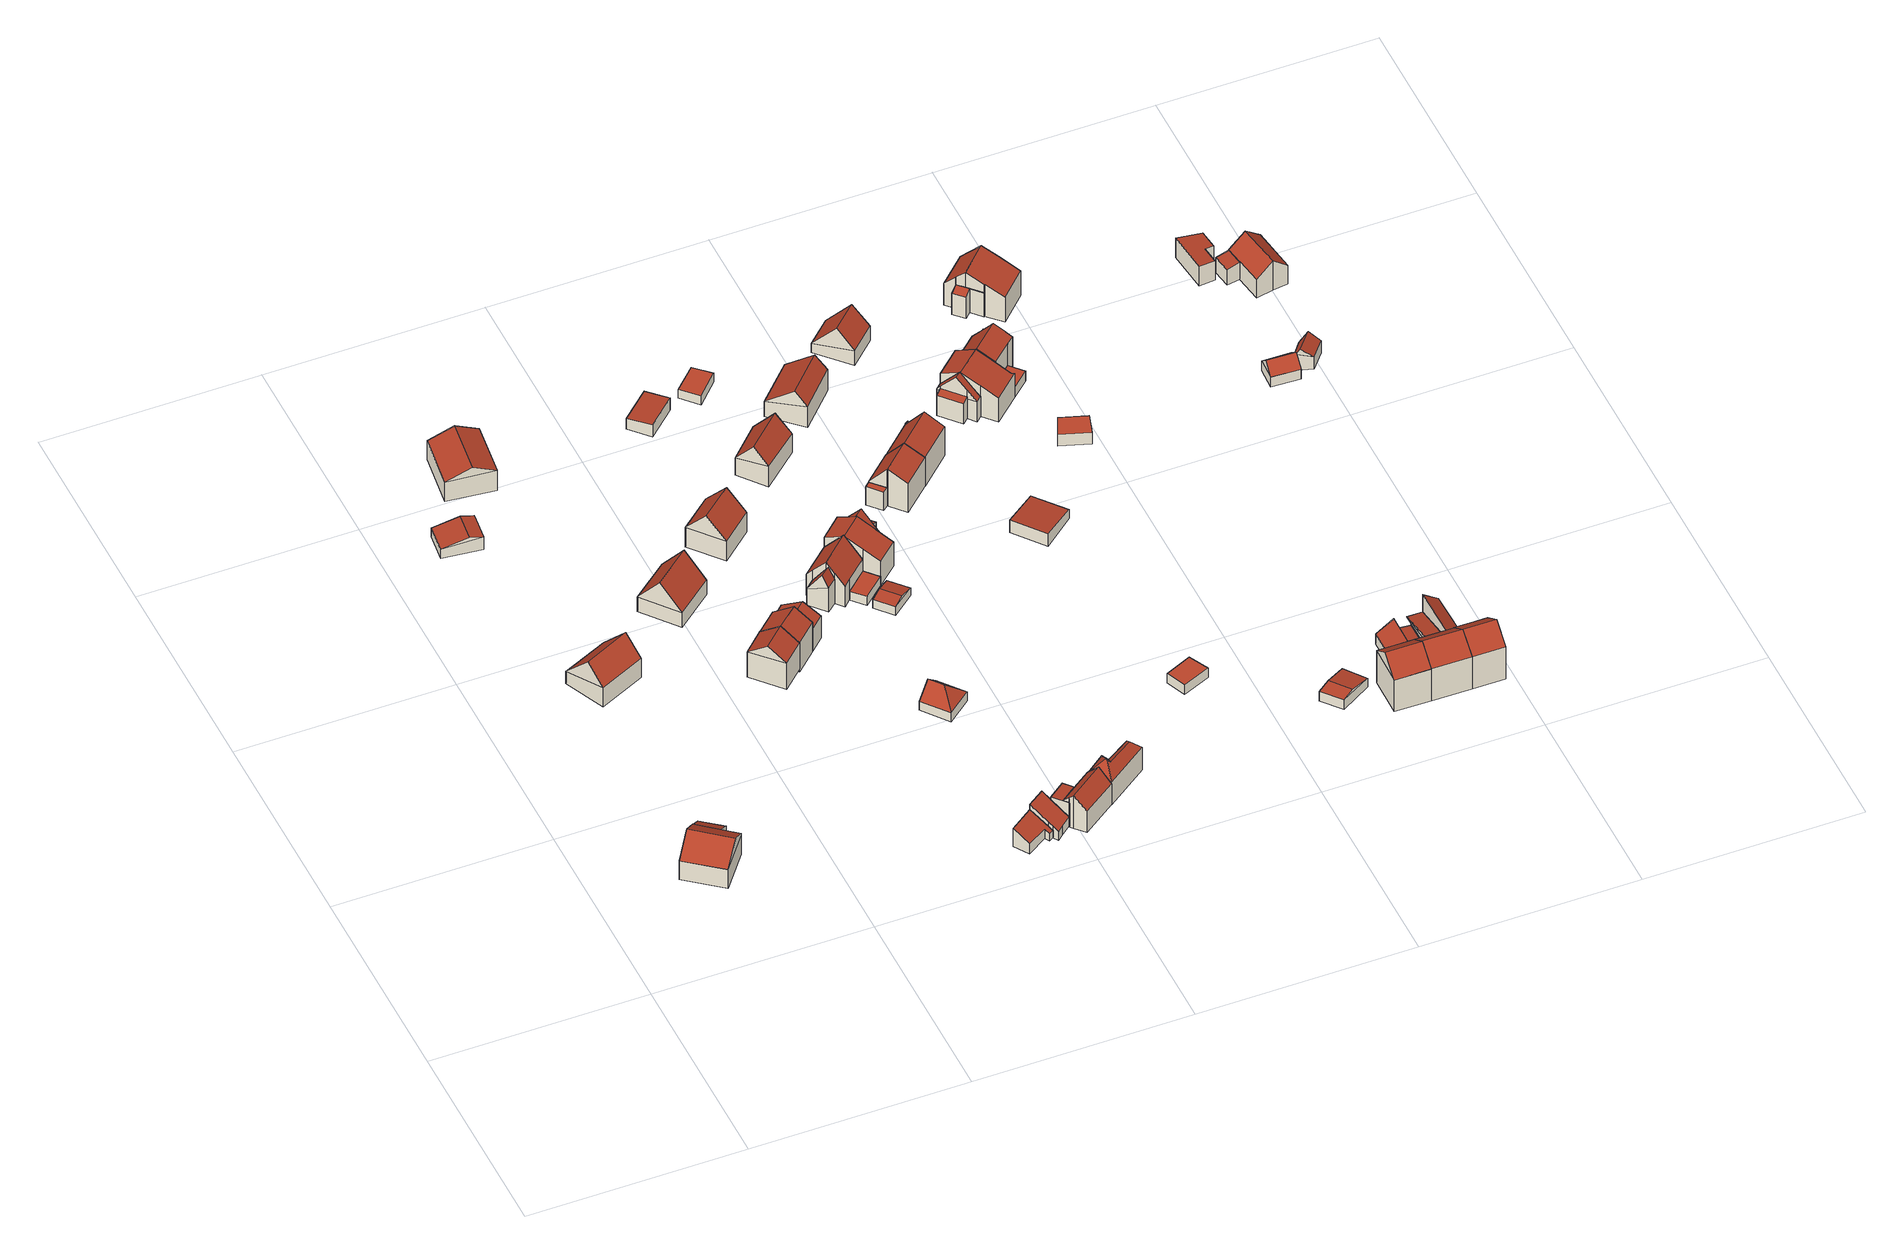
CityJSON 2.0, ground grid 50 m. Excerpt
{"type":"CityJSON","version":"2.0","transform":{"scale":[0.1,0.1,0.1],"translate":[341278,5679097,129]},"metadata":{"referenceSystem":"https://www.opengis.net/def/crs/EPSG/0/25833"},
"CityObjects":{
"building1":{"type":"Building","attributes":{"Gemeindeschluessel":14729160,"Geometrietyp2DReferenz":"3000","function":"31001_9998","roofType":"9999"},"children":["building1-1","building1-2"]},
"building1-1":{"type":"BuildingPart","attributes":{"Dachtyp_tdc":"tdcPolyFlatRoof","Dachneigung":32.39,"QualitaetDacherkennung":78,"Geometrietyp2DReferenz":"3000","roofType":"2100","measuredHeight":5.85},"parents":["building1"],"geometry":[{"type":"MultiSurface","lod":"2","boundaries":[[[0,1,2,3,4]],[[5,6,7,8,9]],[[6,0,4,7]],[[6,5,1,0]],[[4,3,8,7]],[[9,8,3,2]],[[5,9,2,1]]],"semantics":{"surfaces":[{"type":"WallSurface"},{"type":"RoofSurface"},{"type":"GroundSurface"},{"type":"ClosureSurface"}],"values":[0,0,0,1,2,3,3]}}]},
"building1-2":{"type":"BuildingPart","attributes":{"Dachtyp_tdc":"tdcGableRoof","Dachneigung":32.83,"QualitaetDacherkennung":79,"Geometrietyp2DReferenz":"3000","roofType":"3100","measuredHeight":9.04},"parents":["building1"],"geometry":[{"type":"MultiSurface","lod":"2","boundaries":[[[10,9,8,11]],[[2,12,13,3]],[[12,14,15,13]],[[14,10,11,15]],[[16,17,18,10]],[[19,20,18,17,21]],[[12,21,17,16,14]],[[2,1,19,21,12]],[[10,18,20,5,9]],[[14,16,10]],[[11,8,3,13,15]],[[3,8,9,2]],[[1,5,20,19]],[[9,5,1,2]]],"semantics":{"surfaces":[{"type":"WallSurface"},{"type":"RoofSurface"},{"type":"GroundSurface"},{"type":"ClosureSurface"}],"values":[0,0,0,0,1,1,0,0,0,0,2,3,0,3]}}]},
"building2":{"type":"Building","attributes":{"Dachtyp_tdc":"tdcGableRoof","Gemeindeschluessel":14729160,"Dachneigung":47.77,"QualitaetDacherkennung":64,"Geometrietyp2DReferenz":"3000","function":"31001_9998","roofType":"3100","measuredHeight":10.13},"geometry":[{"type":"MultiSurface","lod":"2","boundaries":[[[22,23,24,25]],[[23,26,27,24]],[[26,28,29,27]],[[28,22,25,29]],[[26,23,30]],[[22,28,31]],[[23,22,31,30]],[[28,26,30,31]],[[25,24,27,29]]],"semantics":{"surfaces":[{"type":"WallSurface"},{"type":"RoofSurface"},{"type":"GroundSurface"}],"values":[0,0,0,0,0,0,1,1,2]}}]},
"building3":{"type":"Building","attributes":{"Dachtyp_tdc":"tdcGableRoof","Gemeindeschluessel":14729160,"Dachneigung":15.08,"QualitaetDacherkennung":86,"Geometrietyp2DReferenz":"3000","function":"31001_9998","roofType":"3100","measuredHeight":4.26},"geometry":[{"type":"MultiSurface","lod":"2","boundaries":[[[32,33,34,35]],[[33,36,37,34]],[[36,38,39,37]],[[38,32,35,39]],[[36,33,40]],[[32,38,41]],[[33,32,41,40]],[[38,36,40,41]],[[35,34,37,39]]],"semantics":{"surfaces":[{"type":"WallSurface"},{"type":"RoofSurface"},{"type":"GroundSurface"}],"values":[0,0,0,0,0,0,1,1,2]}}]},
"building4":{"type":"Building","attributes":{"Dachtyp_tdc":"tdcGableRoof","Gemeindeschluessel":14729160,"Dachneigung":23.49,"QualitaetDacherkennung":93,"Geometrietyp2DReferenz":"3000","function":"31001_9998","roofType":"3100","measuredHeight":8.06},"geometry":[{"type":"MultiSurface","lod":"2","boundaries":[[[42,43,44,45]],[[43,46,47,44]],[[46,48,49,47]],[[48,42,45,49]],[[46,43,50]],[[42,48,51]],[[43,42,51,50]],[[48,46,50,51]],[[45,44,47,49]]],"semantics":{"surfaces":[{"type":"WallSurface"},{"type":"RoofSurface"},{"type":"GroundSurface"}],"values":[0,0,0,0,0,0,1,1,2]}}]},
"building5":{"type":"Building","attributes":{"Dachtyp_tdc":"tdcGableRoof","Gemeindeschluessel":14729160,"Dachneigung":50.51,"QualitaetDacherkennung":67,"Geometrietyp2DReferenz":"3000","function":"31001_9998","roofType":"3100","measuredHeight":10.36},"geometry":[{"type":"MultiSurface","lod":"2","boundaries":[[[52,53,54,55]],[[53,56,57,54]],[[56,58,59,57]],[[58,52,55,59]],[[56,53,60]],[[52,58,61]],[[53,52,61,60]],[[58,56,60,61]],[[55,54,57,59]]],"semantics":{"surfaces":[{"type":"WallSurface"},{"type":"RoofSurface"},{"type":"GroundSurface"}],"values":[0,0,0,0,0,0,1,1,2]}}]},
"building6":{"type":"Building","attributes":{"Dachtyp_tdc":"tdcGableRoof","Gemeindeschluessel":14729160,"Dachneigung":36.11,"QualitaetDacherkennung":83,"Geometrietyp2DReferenz":"3000","function":"31001_9998","roofType":"3100","measuredHeight":10.45},"geometry":[{"type":"MultiSurface","lod":"2","boundaries":[[[62,63,64,65]],[[63,66,67,64]],[[66,68,69,67]],[[68,62,65,69]],[[66,63,70]],[[62,68,71]],[[63,62,71,70]],[[68,66,70,71]],[[65,64,67,69]]],"semantics":{"surfaces":[{"type":"WallSurface"},{"type":"RoofSurface"},{"type":"GroundSurface"}],"values":[0,0,0,0,0,0,1,1,2]}}]},
"building7":{"type":"Building","attributes":{"Dachtyp_tdc":"tdcGableRoof","Gemeindeschluessel":14729160,"Dachneigung":35.63,"QualitaetDacherkennung":82,"Geometrietyp2DReferenz":"3000","function":"31001_9998","roofType":"3100","measuredHeight":11.34},"geometry":[{"type":"MultiSurface","lod":"2","boundaries":[[[72,73,74,75]],[[73,76,77,74]],[[76,78,79,77]],[[78,72,75,79]],[[76,73,80]],[[72,78,81]],[[73,72,81,80]],[[78,76,80,81]],[[75,74,77,79]]],"semantics":{"surfaces":[{"type":"WallSurface"},{"type":"RoofSurface"},{"type":"GroundSurface"}],"values":[0,0,0,0,0,0,1,1,2]}}]},
"building8":{"type":"Building","attributes":{"Dachtyp_tdc":"tdcGableRoof","Gemeindeschluessel":14729160,"Dachneigung":31.4,"QualitaetDacherkennung":71,"Geometrietyp2DReferenz":"3000","function":"31001_9998","roofType":"3100","measuredHeight":8.86},"geometry":[{"type":"MultiSurface","lod":"2","boundaries":[[[82,83,77,84]],[[83,85,74,77]],[[85,86,87,74]],[[86,82,84,87]],[[85,83,88]],[[82,86,89]],[[83,82,89,88]],[[86,85,88,89]],[[84,77,74,87]]],"semantics":{"surfaces":[{"type":"WallSurface"},{"type":"RoofSurface"},{"type":"GroundSurface"}],"values":[0,0,0,0,0,0,1,1,2]}}]},
"building9":{"type":"Building","attributes":{"Dachtyp_tdc":"tdcGableRoof","Gemeindeschluessel":14729160,"Dachneigung":48.5,"QualitaetDacherkennung":81,"Geometrietyp2DReferenz":"3000","function":"31001_9998","roofType":"3100","measuredHeight":10.83},"geometry":[{"type":"MultiSurface","lod":"2","boundaries":[[[90,91,92,93]],[[91,94,95,92]],[[94,96,97,95]],[[96,90,93,97]],[[94,91,98]],[[90,96,99]],[[91,90,99,98]],[[96,94,98,99]],[[93,92,95,97]]],"semantics":{"surfaces":[{"type":"WallSurface"},{"type":"RoofSurface"},{"type":"GroundSurface"}],"values":[0,0,0,0,0,0,1,1,2]}}]},
"building10":{"type":"Building","attributes":{"Dachtyp_tdc":"tdcFreeFormRoof","Gemeindeschluessel":14729160,"Dachneigung":44.16,"QualitaetDacherkennung":16,"Geometrietyp2DReferenz":"3000","function":"31001_9998","roofType":"5000","measuredHeight":5.91},"geometry":[{"type":"MultiSurface","lod":"2","boundaries":[[[100,101,102,103]],[[101,104,105,102]],[[104,106,107,105]],[[106,100,103,107]],[[108,106,104]],[[109,108,104,101]],[[109,101,100]],[[108,109,100,106]],[[103,102,105,107]]],"semantics":{"surfaces":[{"type":"WallSurface"},{"type":"RoofSurface"},{"type":"GroundSurface"}],"values":[0,0,0,0,0,1,1,1,2]}}]},
"building11":{"type":"Building","attributes":{"Dachtyp_tdc":"tdcPolyFlatRoof","Gemeindeschluessel":14729160,"Dachneigung":30.05,"QualitaetDacherkennung":70,"Geometrietyp2DReferenz":"3000","function":"31001_9998","roofType":"2100","measuredHeight":5.17},"geometry":[{"type":"MultiSurface","lod":"2","boundaries":[[[110,111,112,113]],[[111,114,115,112]],[[114,116,117,115]],[[116,118,119,117]],[[118,120,121,119]],[[120,122,123,121]],[[122,110,113,123]],[[122,120,118,116,114,111,110]],[[113,112,115,117,119,121,123]]],"semantics":{"surfaces":[{"type":"WallSurface"},{"type":"RoofSurface"},{"type":"GroundSurface"}],"values":[0,0,0,0,0,0,0,1,2]}}]},
"building12":{"type":"Building","attributes":{"Dachtyp_tdc":"tdcPolyFlatRoof","Gemeindeschluessel":14729160,"Dachneigung":4.57,"QualitaetDacherkennung":82,"Geometrietyp2DReferenz":"3000","function":"31001_9998","roofType":"2100","measuredHeight":3.4},"geometry":[{"type":"MultiSurface","lod":"2","boundaries":[[[124,125,126,127]],[[125,128,129,126]],[[128,130,131,129]],[[130,124,127,131]],[[130,128,125,124]],[[127,126,129,131]]],"semantics":{"surfaces":[{"type":"WallSurface"},{"type":"RoofSurface"},{"type":"GroundSurface"}],"values":[0,0,0,0,1,2]}}]},
"building13":{"type":"Building","attributes":{"Gemeindeschluessel":14729160,"Geometrietyp2DReferenz":"3000","function":"31001_9998","roofType":"9999"},"children":["building13-1","building13-2","building13-3"]},
"building13-1":{"type":"BuildingPart","attributes":{"Dachtyp_tdc":"tdcGableRoof","Dachneigung":55.66,"QualitaetDacherkennung":6,"Geometrietyp2DReferenz":"3000","roofType":"3100","measuredHeight":9.85},"parents":["building13"],"geometry":[{"type":"MultiSurface","lod":"2","boundaries":[[[132,133,134,135]],[[133,136,137,134]],[[136,138,139,137]],[[132,140,141,133]],[[136,141,140,142,138]],[[133,141,136]],[[134,137,139,143,135]],[[135,143,144,132]],[[143,139,138,144]],[[140,132,144,142]],[[142,144,138]]],"semantics":{"surfaces":[{"type":"WallSurface"},{"type":"RoofSurface"},{"type":"GroundSurface"},{"type":"ClosureSurface"}],"values":[0,0,0,1,1,0,2,3,3,3,3]}}]},
"building13-2":{"type":"BuildingPart","attributes":{"Dachtyp_tdc":"tdcGableRoof","Dachneigung":49.17,"QualitaetDacherkennung":52,"Geometrietyp2DReferenz":"3000","roofType":"3100","measuredHeight":10.94},"parents":["building13"],"geometry":[{"type":"MultiSurface","lod":"2","boundaries":[[[145,146,135,147]],[[146,132,135]],[[148,139,138]],[[148,149,150,139]],[[149,151,152,150]],[[151,153,154,152]],[[153,155,156,157,154]],[[158,145,147,159,160]],[[153,151,149,148,161]],[[161,146,145,158,155,153]],[[147,135,143,139,150,152,154,157,159]],[[142,140,132,146,161]],[[143,135,132,144]],[[144,132,140,142]],[[148,138,142,161]],[[143,144,138,139]],[[138,144,142]],[[158,160,156,155]],[[160,159,157,156]]],"semantics":{"surfaces":[{"type":"WallSurface"},{"type":"RoofSurface"},{"type":"GroundSurface"},{"type":"ClosureSurface"}],"values":[0,0,0,0,0,0,0,0,1,1,2,0,3,3,0,3,3,0,3]}}]},
"building13-3":{"type":"BuildingPart","attributes":{"Dachtyp_tdc":"tdcPolyFlatRoof","Dachneigung":0,"QualitaetDacherkennung":60,"Geometrietyp2DReferenz":"3000","roofType":"1000","measuredHeight":2.51},"parents":["building13"],"geometry":[{"type":"MultiSurface","lod":"2","boundaries":[[[162,160,159,163]],[[156,164,165,157]],[[164,166,167,165]],[[166,162,163,167]],[[166,164,156,160,162]],[[163,159,157,165,167]],[[157,159,160,156]]],"semantics":{"surfaces":[{"type":"WallSurface"},{"type":"RoofSurface"},{"type":"GroundSurface"},{"type":"ClosureSurface"}],"values":[0,0,0,0,1,2,3]}}]},
"building14":{"type":"Building","attributes":{"Dachtyp_tdc":"tdcPolyFlatRoof","Gemeindeschluessel":14729160,"Dachneigung":32.34,"QualitaetDacherkennung":62,"Geometrietyp2DReferenz":"3000","function":"31001_9998","roofType":"2100","measuredHeight":6.73},"geometry":[{"type":"MultiSurface","lod":"2","boundaries":[[[168,169,170,171]],[[169,172,173,170]],[[172,174,175,173]],[[174,176,177,175]],[[176,178,179,177]],[[178,180,181,179]],[[180,182,183,181]],[[182,168,171,183]],[[182,180,178,176,174,172,169,168]],[[171,170,173,175,177,179,181,183]]],"semantics":{"surfaces":[{"type":"WallSurface"},{"type":"RoofSurface"},{"type":"GroundSurface"}],"values":[0,0,0,0,0,0,0,0,1,2]}}]},
"building15":{"type":"Building","attributes":{"Dachtyp_tdc":"tdcGableRoof","Gemeindeschluessel":14729160,"Dachneigung":13.56,"QualitaetDacherkennung":73,"Geometrietyp2DReferenz":"3000","function":"31001_9998","roofType":"3100","measuredHeight":3.06},"geometry":[{"type":"MultiSurface","lod":"2","boundaries":[[[184,185,186,187]],[[185,188,189,186]],[[188,190,191,189]],[[190,184,187,191]],[[188,185,192]],[[184,190,193]],[[185,184,193,192]],[[190,188,192,193]],[[187,186,189,191]]],"semantics":{"surfaces":[{"type":"WallSurface"},{"type":"RoofSurface"},{"type":"GroundSurface"}],"values":[0,0,0,0,0,0,1,1,2]}}]},
"building16":{"type":"Building","attributes":{"Gemeindeschluessel":14729160,"Geometrietyp2DReferenz":"3000","function":"31001_9998","roofType":"9999"},"children":["building16-1","building16-2","building16-3"]},
"building16-1":{"type":"BuildingPart","attributes":{"Dachtyp_tdc":"tdcGableRoof","Dachneigung":25.86,"QualitaetDacherkennung":42,"Geometrietyp2DReferenz":"3000","roofType":"3100","measuredHeight":10.74},"parents":["building16"],"geometry":[{"type":"MultiSurface","lod":"2","boundaries":[[[194,195,196,197,198]],[[195,199,200,196]],[[199,201,202,200]],[[201,203,204,202]],[[203,205,206,204]],[[205,207,208,209,206]],[[203,201,199,195,194,210]],[[210,211,212,207,205,203]],[[213,197,196,200,202,204,206,209,214]],[[194,198,210]],[[198,197,213,210]],[[212,208,207]],[[213,214,211,210]],[[214,209,208,212,211]]],"semantics":{"surfaces":[{"type":"WallSurface"},{"type":"RoofSurface"},{"type":"GroundSurface"},{"type":"ClosureSurface"}],"values":[0,0,0,0,0,0,1,1,2,0,3,0,3,3]}}]},
"building16-2":{"type":"BuildingPart","attributes":{"Dachtyp_tdc":"tdcGableRoof","Dachneigung":48.93,"QualitaetDacherkennung":63,"Geometrietyp2DReferenz":"3000","roofType":"3100","measuredHeight":10.85},"parents":["building16"],"geometry":[{"type":"MultiSurface","lod":"2","boundaries":[[[215,216,217]],[[218,219,220]],[[218,221,222,219]],[[221,198,197,222]],[[208,223,224,209]],[[223,215,217,224]],[[225,210,198,221,218,226]],[[226,215,223,208,212,225]],[[217,227,219,222,197,213,214,209,224]],[[228,216,215,226]],[[227,217,216,228]],[[218,220,228,226]],[[227,228,220,219]],[[211,210,225]],[[213,197,198,210]],[[214,213,210,211]],[[212,211,225]],[[214,211,212,208,209]]],"semantics":{"surfaces":[{"type":"WallSurface"},{"type":"RoofSurface"},{"type":"GroundSurface"},{"type":"ClosureSurface"}],"values":[0,0,0,0,0,0,1,1,2,0,3,0,3,0,3,3,0,3]}}]},
"building16-3":{"type":"BuildingPart","attributes":{"Dachtyp_tdc":"tdcPolyFlatRoof","Dachneigung":14.54,"QualitaetDacherkennung":62,"Geometrietyp2DReferenz":"3000","roofType":"2100","measuredHeight":6.38},"parents":["building16"],"geometry":[{"type":"MultiSurface","lod":"2","boundaries":[[[216,229,230,217]],[[229,231,232,230]],[[231,220,219,232]],[[220,231,229,216,228]],[[217,230,232,219,227]],[[217,227,228,216]],[[227,219,220,228]]],"semantics":{"surfaces":[{"type":"WallSurface"},{"type":"RoofSurface"},{"type":"GroundSurface"},{"type":"ClosureSurface"}],"values":[0,0,0,1,2,3,3]}}]},
"building17":{"type":"Building","attributes":{"Gemeindeschluessel":14729160,"Geometrietyp2DReferenz":"3000","function":"31001_9998","roofType":"9999"},"children":["building17-1","building17-2"]},
"building17-1":{"type":"BuildingPart","attributes":{"Dachtyp_tdc":"tdcPolyFlatRoof","Dachneigung":6.07,"QualitaetDacherkennung":59,"Geometrietyp2DReferenz":"3000","roofType":"2100","measuredHeight":6.86},"parents":["building17"],"geometry":[{"type":"MultiSurface","lod":"2","boundaries":[[[233,234,235,236]],[[234,237,238,235]],[[237,239,240,241,238]],[[239,237,234,233,242,243,244]],[[245,246,236,235,238,241]],[[243,247,244]],[[246,245,247,243,242]],[[236,246,242,233]],[[247,240,239,244]],[[247,245,241,240]]],"semantics":{"surfaces":[{"type":"WallSurface"},{"type":"RoofSurface"},{"type":"GroundSurface"},{"type":"ClosureSurface"}],"values":[0,0,0,1,2,0,3,3,0,3]}}]},
"building17-2":{"type":"BuildingPart","attributes":{"Dachtyp_tdc":"tdcGableRoof","Dachneigung":47.4,"QualitaetDacherkennung":70,"Geometrietyp2DReferenz":"3000","roofType":"3100","measuredHeight":9.26},"parents":["building17"],"geometry":[{"type":"MultiSurface","lod":"2","boundaries":[[[240,248,249,241]],[[248,250,251,249]],[[250,252,253,251]],[[252,254,255,253]],[[254,256,257,255]],[[256,258,233,236,257]],[[256,254,252,250]],[[250,248,240,247,243,259,258,256]],[[245,241,249,251,253,255,257,236,246]],[[240,241,245,247]],[[259,242,233,258]],[[242,246,236,233]],[[243,242,259]],[[247,245,246,242,243]]],"semantics":{"surfaces":[{"type":"WallSurface"},{"type":"RoofSurface"},{"type":"GroundSurface"},{"type":"ClosureSurface"}],"values":[0,0,0,0,0,0,1,1,2,3,0,3,0,3]}}]},
"building18":{"type":"Building","attributes":{"Dachtyp_tdc":"tdcGableRoof","Gemeindeschluessel":14729160,"Dachneigung":49.07,"QualitaetDacherkennung":74,"Geometrietyp2DReferenz":"3000","function":"31001_9998","roofType":"3100","measuredHeight":9.78},"geometry":[{"type":"MultiSurface","lod":"2","boundaries":[[[260,261,262,263]],[[261,264,265,262]],[[264,266,267,265]],[[266,260,263,267]],[[264,261,268]],[[260,266,269]],[[261,260,269,268]],[[266,264,268,269]],[[263,262,265,267]]],"semantics":{"surfaces":[{"type":"WallSurface"},{"type":"RoofSurface"},{"type":"GroundSurface"}],"values":[0,0,0,0,0,0,1,1,2]}}]},
"building19":{"type":"Building","attributes":{"Dachtyp_tdc":"tdcPolyFlatRoof","Gemeindeschluessel":14729160,"Dachneigung":3.06,"QualitaetDacherkennung":88,"Geometrietyp2DReferenz":"3000","function":"31001_9998","roofType":"2100","measuredHeight":2.64},"geometry":[{"type":"MultiSurface","lod":"2","boundaries":[[[270,271,272,273]],[[271,274,275,272]],[[274,276,277,275]],[[276,270,273,277]],[[276,274,271,270]],[[273,272,275,277]]],"semantics":{"surfaces":[{"type":"WallSurface"},{"type":"RoofSurface"},{"type":"GroundSurface"}],"values":[0,0,0,0,1,2]}}]},
"building20":{"type":"Building","attributes":{"Dachtyp_tdc":"tdcFreeFormRoof","Gemeindeschluessel":14729160,"Dachneigung":48.12,"QualitaetDacherkennung":25,"Geometrietyp2DReferenz":"3000","function":"31001_9998","roofType":"5000","measuredHeight":9.38},"geometry":[{"type":"MultiSurface","lod":"2","boundaries":[[[278,279,280,281]],[[279,282,283,280]],[[282,284,285,283]],[[284,286,287,285]],[[286,288,289,287]],[[288,278,281,289]],[[290,291,288,286]],[[292,293,290,286,284]],[[292,284,282]],[[293,292,282,279]],[[291,290,293,279,278]],[[291,278,288]],[[281,280,283,285,287,289]]],"semantics":{"surfaces":[{"type":"WallSurface"},{"type":"RoofSurface"},{"type":"GroundSurface"}],"values":[0,0,0,0,0,0,1,1,1,1,1,1,2]}}]},
"building21":{"type":"Building","attributes":{"Dachtyp_tdc":"tdcGableRoof","Gemeindeschluessel":14729160,"Dachneigung":36.96,"QualitaetDacherkennung":39,"Geometrietyp2DReferenz":"3000","function":"31001_9998","roofType":"3100","measuredHeight":9.21},"geometry":[{"type":"MultiSurface","lod":"2","boundaries":[[[294,295,296,297]],[[295,298,299,296]],[[298,300,301,299]],[[300,294,297,301]],[[298,295,302]],[[294,300,303]],[[295,294,303,302]],[[300,298,302,303]],[[297,296,299,301]]],"semantics":{"surfaces":[{"type":"WallSurface"},{"type":"RoofSurface"},{"type":"GroundSurface"}],"values":[0,0,0,0,0,0,1,1,2]}}]},
"building22":{"type":"Building","attributes":{"Gemeindeschluessel":14729160,"Geometrietyp2DReferenz":"3000","function":"31001_9998","roofType":"9999"},"children":["building22-1","building22-2"]},
"building22-1":{"type":"BuildingPart","attributes":{"Dachtyp_tdc":"tdcGableRoof","Dachneigung":50.37,"QualitaetDacherkennung":52,"Geometrietyp2DReferenz":"3000","roofType":"3100","measuredHeight":10.43},"parents":["building22"],"geometry":[{"type":"MultiSurface","lod":"2","boundaries":[[[304,305,306,307]],[[305,308,306]],[[309,310,311,312,313]],[[310,314,315,311]],[[314,316,317,315]],[[316,318,319,317]],[[318,304,307,319]],[[314,310,309,305,304]],[[304,318,316,314]],[[307,306,312,311,315,317,319]],[[309,313,308,305]],[[313,312,306,308]]],"semantics":{"surfaces":[{"type":"WallSurface"},{"type":"RoofSurface"},{"type":"GroundSurface"},{"type":"ClosureSurface"}],"values":[0,0,0,0,0,0,0,1,1,2,0,3]}}]},
"building22-2":{"type":"BuildingPart","attributes":{"Dachtyp_tdc":"tdcPolyFlatRoof","Dachneigung":0,"QualitaetDacherkennung":58,"Geometrietyp2DReferenz":"3000","roofType":"1000","measuredHeight":5.17},"parents":["building22"],"geometry":[{"type":"MultiSurface","lod":"2","boundaries":[[[308,320,321,306]],[[320,322,323,321]],[[322,313,312,323]],[[322,320,308,313]],[[312,306,321,323]],[[306,312,313,308]]],"semantics":{"surfaces":[{"type":"WallSurface"},{"type":"RoofSurface"},{"type":"GroundSurface"},{"type":"ClosureSurface"}],"values":[0,0,0,1,2,3]}}]},
"building23":{"type":"Building","attributes":{"Gemeindeschluessel":14729160,"Geometrietyp2DReferenz":"3000","function":"31001_9998","roofType":"9999"},"children":["building23-1","building23-2"]},
"building23-1":{"type":"BuildingPart","attributes":{"Dachtyp_tdc":"tdcPolyFlatRoof","Dachneigung":21.08,"QualitaetDacherkennung":47,"Geometrietyp2DReferenz":"3000","roofType":"2100","measuredHeight":5.77},"parents":["building23"],"geometry":[{"type":"MultiSurface","lod":"2","boundaries":[[[324,325,326,327,328]],[[325,329,330,326]],[[329,331,332,330]],[[329,325,324,333,331]],[[332,327,326,330]],[[328,333,324]],[[327,332,331,333,328]]],"semantics":{"surfaces":[{"type":"WallSurface"},{"type":"RoofSurface"},{"type":"GroundSurface"},{"type":"ClosureSurface"}],"values":[0,0,0,1,2,0,3]}}]},
"building23-2":{"type":"BuildingPart","attributes":{"Dachtyp_tdc":"tdcGableRoof","Dachneigung":50.06,"QualitaetDacherkennung":52,"Geometrietyp2DReferenz":"3000","roofType":"3100","measuredHeight":10.54},"parents":["building23"],"geometry":[{"type":"MultiSurface","lod":"2","boundaries":[[[334,332,331]],[[334,335,336,332]],[[335,316,337,336]],[[316,338,339,337]],[[338,328,327,339]],[[338,340,341,342,328]],[[335,341,340,316]],[[328,342,334,333]],[[334,342,341,335]],[[316,340,338]],[[327,332,336,337,339]],[[331,333,334]],[[332,327,328,333,331]]],"semantics":{"surfaces":[{"type":"WallSurface"},{"type":"RoofSurface"},{"type":"GroundSurface"},{"type":"ClosureSurface"}],"values":[0,0,0,0,0,1,1,0,0,0,2,0,3]}}]},
"building24":{"type":"Building","attributes":{"Dachtyp_tdc":"tdcPolyFlatRoof","Gemeindeschluessel":14729160,"Dachneigung":5.84,"QualitaetDacherkennung":57,"Geometrietyp2DReferenz":"3000","function":"31001_9998","roofType":"2100","measuredHeight":3.58},"geometry":[{"type":"MultiSurface","lod":"2","boundaries":[[[343,344,345,346]],[[344,347,348,345]],[[347,349,350,348]],[[349,343,346,350]],[[349,347,344,343]],[[346,345,348,350]]],"semantics":{"surfaces":[{"type":"WallSurface"},{"type":"RoofSurface"},{"type":"GroundSurface"}],"values":[0,0,0,0,1,2]}}]},
"building25":{"type":"Building","attributes":{"Dachtyp_tdc":"tdcGableRoof","Gemeindeschluessel":14729160,"Dachneigung":48.28,"QualitaetDacherkennung":81,"Geometrietyp2DReferenz":"3000","function":"31001_9998","roofType":"3100","measuredHeight":8.9},"geometry":[{"type":"MultiSurface","lod":"2","boundaries":[[[351,352,353,354]],[[352,355,356,353]],[[355,357,358,356]],[[357,351,354,358]],[[355,352,359]],[[351,357,360]],[[352,351,360,359]],[[357,355,359,360]],[[354,353,356,358]]],"semantics":{"surfaces":[{"type":"WallSurface"},{"type":"RoofSurface"},{"type":"GroundSurface"}],"values":[0,0,0,0,0,0,1,1,2]}}]},
"building26":{"type":"Building","attributes":{"Dachtyp_tdc":"tdcPolyFlatRoof","Gemeindeschluessel":14729160,"Dachneigung":0,"QualitaetDacherkennung":64,"Geometrietyp2DReferenz":"3000","function":"31001_9998","roofType":"1000","measuredHeight":2.71},"geometry":[{"type":"MultiSurface","lod":"2","boundaries":[[[361,362,363,364]],[[362,365,366,363]],[[365,367,368,366]],[[367,361,364,368]],[[367,365,362,361]],[[364,363,366,368]]],"semantics":{"surfaces":[{"type":"WallSurface"},{"type":"RoofSurface"},{"type":"GroundSurface"}],"values":[0,0,0,0,1,2]}}]},
"building27":{"type":"Building","attributes":{"Gemeindeschluessel":14729160,"Geometrietyp2DReferenz":"3000","function":"31001_9998","roofType":"9999"},"children":["building27-1","building27-2","building27-3"]},
"building27-1":{"type":"BuildingPart","attributes":{"Dachtyp_tdc":"tdcPolyFlatRoof","Dachneigung":15.8,"QualitaetDacherkennung":53,"Geometrietyp2DReferenz":"3000","roofType":"2100","measuredHeight":6.17},"parents":["building27"],"geometry":[{"type":"MultiSurface","lod":"2","boundaries":[[[369,370,371,372,373]],[[374,375,376,377,378]],[[375,369,373,376]],[[375,374,370,369]],[[373,372,377,376]],[[378,377,372,371]],[[378,371,370,374]]],"semantics":{"surfaces":[{"type":"WallSurface"},{"type":"RoofSurface"},{"type":"GroundSurface"},{"type":"ClosureSurface"}],"values":[0,0,0,1,2,3,3]}}]},
"building27-2":{"type":"BuildingPart","attributes":{"Dachtyp_tdc":"tdcGableRoof","Dachneigung":25.4,"QualitaetDacherkennung":45,"Geometrietyp2DReferenz":"3000","roofType":"3100","measuredHeight":10.76},"parents":["building27"],"geometry":[{"type":"MultiSurface","lod":"2","boundaries":[[[379,380,381,382]],[[380,383,384,385,381]],[[386,387,388,389,390,391]],[[387,392,393,388]],[[392,394,395,393]],[[394,396,397,395]],[[396,379,382,397]],[[392,387,386,398,399,400]],[[400,383,380,379,396,394,392]],[[382,381,385,401,389,388,393,395,397]],[[402,384,383,400]],[[401,385,384,403]],[[403,384,402]],[[386,391,398]],[[399,402,400]],[[401,403,390,389]],[[390,403,402,399,398,391]]],"semantics":{"surfaces":[{"type":"WallSurface"},{"type":"RoofSurface"},{"type":"GroundSurface"},{"type":"ClosureSurface"}],"values":[0,0,0,0,0,0,0,1,1,2,0,3,3,0,0,3,3]}}]},
"building27-3":{"type":"BuildingPart","attributes":{"Dachtyp_tdc":"tdcGableRoof","Dachneigung":48.14,"QualitaetDacherkennung":64,"Geometrietyp2DReferenz":"3000","roofType":"3100","measuredHeight":10.83},"parents":["building27"],"geometry":[{"type":"MultiSurface","lod":"2","boundaries":[[[384,404,405,385]],[[404,378,377,405]],[[371,406,407,372]],[[406,390,389,407]],[[408,409,410,411,398,391]],[[384,402,399,411,410,412,404]],[[404,412,378]],[[412,374,378]],[[406,408,391,390]],[[370,409,371]],[[371,409,408,406]],[[389,401,385,405,377,372,407]],[[385,401,403,384]],[[401,389,390,403]],[[372,377,378,371]],[[374,412,410,409,370]],[[378,374,370,371]],[[398,411,399]],[[403,402,384]],[[390,391,398,399,402,403]]],"semantics":{"surfaces":[{"type":"WallSurface"},{"type":"RoofSurface"},{"type":"GroundSurface"},{"type":"ClosureSurface"}],"values":[0,0,0,0,1,1,0,0,0,0,0,2,3,3,3,0,3,0,3,3]}}]},
"building28":{"type":"Building","attributes":{"Gemeindeschluessel":14729160,"Geometrietyp2DReferenz":"3000","function":"31001_9998","roofType":"9999"},"children":["building28-1","building28-2","building28-3"]},
"building28-1":{"type":"BuildingPart","attributes":{"Dachtyp_tdc":"tdcPolyFlatRoof","Dachneigung":0,"QualitaetDacherkennung":53,"Geometrietyp2DReferenz":"3000","roofType":"1000","measuredHeight":2.71},"parents":["building28"],"geometry":[{"type":"MultiSurface","lod":"2","boundaries":[[[413,414,415,416]],[[417,418,419,420]],[[418,421,422,419]],[[421,413,416,422]],[[421,418,417,414,413]],[[416,415,420,419,422]],[[420,415,414,417]]],"semantics":{"surfaces":[{"type":"WallSurface"},{"type":"RoofSurface"},{"type":"GroundSurface"},{"type":"ClosureSurface"}],"values":[0,0,0,0,1,2,3]}}]},
"building28-2":{"type":"BuildingPart","attributes":{"Dachtyp_tdc":"tdcGableRoof","Dachneigung":11.37,"QualitaetDacherkennung":15,"Geometrietyp2DReferenz":"3000","roofType":"3100","measuredHeight":6.89},"parents":["building28"],"geometry":[{"type":"MultiSurface","lod":"2","boundaries":[[[423,424,425,426]],[[424,427,428,425]],[[427,429,430,428]],[[427,424,431]],[[424,423,432,431]],[[429,427,431,432,433]],[[426,425,428,430,434]],[[426,434,435,423]],[[434,430,429,435]],[[433,435,429]],[[423,435,433,432]]],"semantics":{"surfaces":[{"type":"WallSurface"},{"type":"RoofSurface"},{"type":"GroundSurface"},{"type":"ClosureSurface"}],"values":[0,0,0,0,1,1,2,3,3,0,3]}}]},
"building28-3":{"type":"BuildingPart","attributes":{"Dachtyp_tdc":"tdcGableRoof","Dachneigung":49.21,"QualitaetDacherkennung":54,"Geometrietyp2DReferenz":"3000","roofType":"3100","measuredHeight":10.86},"parents":["building28"],"geometry":[{"type":"MultiSurface","lod":"2","boundaries":[[[436,430,429]],[[436,437,438,430]],[[437,439,417,420,438]],[[440,441,442,415,414]],[[441,443,444,442]],[[443,445,446,444]],[[445,447,423,426,446]],[[441,440,439,437,436,448]],[[448,447,445,443,441]],[[426,434,430,438,420,415,442,444,446]],[[433,432,423,447,448]],[[434,426,423,435]],[[435,423,432,433]],[[436,429,435,433,448]],[[434,435,429,430]],[[414,417,439,440]],[[414,415,420,417]]],"semantics":{"surfaces":[{"type":"WallSurface"},{"type":"RoofSurface"},{"type":"GroundSurface"},{"type":"ClosureSurface"}],"values":[0,0,0,0,0,0,0,1,1,2,0,3,3,0,3,0,3]}}]},
"building29":{"type":"Building","attributes":{"Dachtyp_tdc":"tdcPolyFlatRoof","Gemeindeschluessel":14729160,"Dachneigung":0,"QualitaetDacherkennung":82,"Geometrietyp2DReferenz":"3000","function":"31001_9998","roofType":"1000","measuredHeight":3.17},"geometry":[{"type":"MultiSurface","lod":"2","boundaries":[[[449,450,451,452]],[[450,453,454,451]],[[453,455,456,454]],[[455,449,452,456]],[[455,453,450,449]],[[452,451,454,456]]],"semantics":{"surfaces":[{"type":"WallSurface"},{"type":"RoofSurface"},{"type":"GroundSurface"}],"values":[0,0,0,0,1,2]}}]},
"building30":{"type":"Building","attributes":{"Dachtyp_tdc":"tdcGableRoof","Gemeindeschluessel":14729160,"Dachneigung":10.09,"QualitaetDacherkennung":71,"Geometrietyp2DReferenz":"3000","function":"31001_9998","roofType":"3100","measuredHeight":3.27},"geometry":[{"type":"MultiSurface","lod":"2","boundaries":[[[457,458,459,460]],[[458,461,462,459]],[[461,463,464,462]],[[463,457,460,464]],[[461,458,465]],[[457,463,466]],[[458,457,466,465]],[[463,461,465,466]],[[460,459,462,464]]],"semantics":{"surfaces":[{"type":"WallSurface"},{"type":"RoofSurface"},{"type":"GroundSurface"}],"values":[0,0,0,0,0,0,1,1,2]}}]},
"building31":{"type":"Building","attributes":{"Gemeindeschluessel":14729160,"Geometrietyp2DReferenz":"3000","function":"31001_9998","roofType":"9999"},"children":["building31-1","building31-2"]},
"building31-1":{"type":"BuildingPart","attributes":{"Dachtyp_tdc":"tdcGableRoof","Dachneigung":25.05,"QualitaetDacherkennung":39,"Geometrietyp2DReferenz":"3000","roofType":"3100","measuredHeight":11.06},"parents":["building31"],"geometry":[{"type":"MultiSurface","lod":"2","boundaries":[[[467,468,469,470]],[[468,471,472,473,469]],[[474,475,476,477,478]],[[475,479,480,476]],[[479,481,482,480]],[[481,483,484,482]],[[483,485,486,484]],[[485,487,488,486]],[[487,467,470,488]],[[483,481,479,475,474,489]],[[489,471,468,467,487,485,483]],[[470,469,473,490,477,476,480,482,484,486,488]],[[491,472,471,489]],[[490,473,472,491]],[[474,478,491,489]],[[490,491,478,477]]],"semantics":{"surfaces":[{"type":"WallSurface"},{"type":"RoofSurface"},{"type":"GroundSurface"},{"type":"ClosureSurface"}],"values":[0,0,0,0,0,0,0,0,0,1,1,2,0,3,0,3]}}]},
"building31-2":{"type":"BuildingPart","attributes":{"Dachtyp_tdc":"tdcPolyFlatRoof","Dachneigung":22.62,"QualitaetDacherkennung":46,"Geometrietyp2DReferenz":"3000","roofType":"2100","measuredHeight":6.82},"parents":["building31"],"geometry":[{"type":"MultiSurface","lod":"2","boundaries":[[[472,492,493,473]],[[492,494,495,493]],[[494,496,497,495]],[[496,498,499,497]],[[498,500,476,499]],[[500,478,477,476]],[[478,500,498,496,494,492,472,491]],[[473,493,495,497,499,476,477,490]],[[473,490,491,472]],[[490,477,478,491]]],"semantics":{"surfaces":[{"type":"WallSurface"},{"type":"RoofSurface"},{"type":"GroundSurface"},{"type":"ClosureSurface"}],"values":[0,0,0,0,0,0,1,2,3,3]}}]},
"building32":{"type":"Building","attributes":{"Dachtyp_tdc":"tdcFreeFormRoof","Gemeindeschluessel":14729160,"Dachneigung":37.69,"QualitaetDacherkennung":89,"Geometrietyp2DReferenz":"3000","function":"31001_9998","roofType":"5000","measuredHeight":12.61},"geometry":[{"type":"MultiSurface","lod":"2","boundaries":[[[501,502,503,504]],[[502,505,506,503]],[[505,507,508,506]],[[507,509,510,508]],[[509,501,504,510]],[[511,512,513,514,515]],[[515,514,502,516]],[[501,516,502]],[[509,511,515,516,501]],[[505,513,512,507]],[[502,514,513,505]],[[507,512,511,509]],[[504,503,506,508,510]]],"semantics":{"surfaces":[{"type":"WallSurface"},{"type":"RoofSurface"},{"type":"GroundSurface"}],"values":[0,0,0,0,0,1,1,0,0,0,0,0,2]}}]},
"building33":{"type":"Building","attributes":{"Dachtyp_tdc":"tdcPolyFlatRoof","Gemeindeschluessel":14729160,"Dachneigung":33.98,"QualitaetDacherkennung":66,"Geometrietyp2DReferenz":"3000","function":"31001_9998","roofType":"2100","measuredHeight":5.56},"geometry":[{"type":"MultiSurface","lod":"2","boundaries":[[[517,518,519,520]],[[518,521,522,519]],[[521,523,524,522]],[[523,517,520,524]],[[523,521,518,517]],[[520,519,522,524]]],"semantics":{"surfaces":[{"type":"WallSurface"},{"type":"RoofSurface"},{"type":"GroundSurface"}],"values":[0,0,0,0,1,2]}}]},
"building34":{"type":"Building","attributes":{"Dachtyp_tdc":"tdcGableRoof","Gemeindeschluessel":14729160,"Dachneigung":37.21,"QualitaetDacherkennung":75,"Geometrietyp2DReferenz":"3000","function":"31001_9998","roofType":"3100","measuredHeight":12.68},"geometry":[{"type":"MultiSurface","lod":"2","boundaries":[[[525,516,504,526]],[[516,511,510,504]],[[511,527,528,510]],[[527,525,526,528]],[[511,516,529]],[[525,527,530]],[[516,525,530,529]],[[527,511,529,530]],[[526,504,510,528]]],"semantics":{"surfaces":[{"type":"WallSurface"},{"type":"RoofSurface"},{"type":"GroundSurface"}],"values":[0,0,0,0,0,0,1,1,2]}}]},
"building35":{"type":"Building","attributes":{"Dachtyp_tdc":"tdcPolyFlatRoof","Gemeindeschluessel":14729160,"Dachneigung":5,"QualitaetDacherkennung":71,"Geometrietyp2DReferenz":"3000","function":"31001_9998","roofType":"2100","measuredHeight":2.62},"geometry":[{"type":"MultiSurface","lod":"2","boundaries":[[[531,532,533,524]],[[532,534,535,533]],[[534,536,520,535]],[[536,531,524,520]],[[536,534,532,531]],[[524,533,535,520]]],"semantics":{"surfaces":[{"type":"WallSurface"},{"type":"RoofSurface"},{"type":"GroundSurface"}],"values":[0,0,0,0,1,2]}}]},
"building36":{"type":"Building","attributes":{"Dachtyp_tdc":"tdcGableRoof","Gemeindeschluessel":14729160,"Dachneigung":12.51,"QualitaetDacherkennung":19,"Geometrietyp2DReferenz":"3000","function":"31001_9998","roofType":"3100","measuredHeight":2.5},"geometry":[{"type":"MultiSurface","lod":"2","boundaries":[[[537,538,539,540]],[[538,541,542,539]],[[541,543,544,542]],[[543,537,540,544]],[[541,538,545]],[[537,543,546]],[[538,537,546,545]],[[543,541,545,546]],[[540,539,542,544]]],"semantics":{"surfaces":[{"type":"WallSurface"},{"type":"RoofSurface"},{"type":"GroundSurface"}],"values":[0,0,0,0,0,0,1,1,2]}}]},
"building37":{"type":"Building","attributes":{"Dachtyp_tdc":"tdcFreeFormRoof","Gemeindeschluessel":14729160,"Dachneigung":37.61,"QualitaetDacherkennung":87,"Geometrietyp2DReferenz":"3000","function":"31001_9998","roofType":"5000","measuredHeight":12.79},"geometry":[{"type":"MultiSurface","lod":"2","boundaries":[[[547,525,548,549]],[[525,527,550,548]],[[527,551,552,550]],[[551,553,554,552]],[[553,547,549,554]],[[555,530,525,547]],[[556,557,558,530,555]],[[551,557,556,553]],[[553,556,555,547]],[[527,558,557,551]],[[525,530,558,527]],[[549,548,550,552,554]]],"semantics":{"surfaces":[{"type":"WallSurface"},{"type":"RoofSurface"},{"type":"GroundSurface"}],"values":[0,0,0,0,0,1,1,0,0,0,0,2]}}]},
"building38":{"type":"Building","attributes":{"Dachtyp_tdc":"tdcPolyFlatRoof","Gemeindeschluessel":14729160,"Dachneigung":34.41,"QualitaetDacherkennung":52,"Geometrietyp2DReferenz":"3000","function":"31001_9998","roofType":"2100","measuredHeight":5.03},"geometry":[{"type":"MultiSurface","lod":"2","boundaries":[[[559,560,540,561]],[[560,562,544,540]],[[562,563,564,544]],[[563,559,561,564]],[[563,562,560,559]],[[561,540,544,564]]],"semantics":{"surfaces":[{"type":"WallSurface"},{"type":"RoofSurface"},{"type":"GroundSurface"}],"values":[0,0,0,0,1,2]}}]},
"building39":{"type":"Building","attributes":{"Gemeindeschluessel":14729160,"Geometrietyp2DReferenz":"3000","function":"31001_9998","roofType":"9999"},"children":["building39-1","building39-2"]},
"building39-1":{"type":"BuildingPart","attributes":{"Dachtyp_tdc":"tdcFreeFormRoof","Dachneigung":60.1,"QualitaetDacherkennung":28,"Geometrietyp2DReferenz":"3000","roofType":"5000","measuredHeight":5.85},"parents":["building39"],"geometry":[{"type":"MultiSurface","lod":"2","boundaries":[[[565,566,567,568]],[[566,569,570,567]],[[569,571,572,570]],[[571,573,574,572]],[[573,575,576,577,574]],[[573,571,578,579]],[[578,569,566,565,580,575,579]],[[571,569,578]],[[575,573,579]],[[568,567,570,572,574,577]],[[565,568,577,576,580]],[[580,576,575]]],"semantics":{"surfaces":[{"type":"WallSurface"},{"type":"RoofSurface"},{"type":"GroundSurface"},{"type":"ClosureSurface"}],"values":[0,0,0,0,0,1,1,0,0,2,3,3]}}]},
"building39-2":{"type":"BuildingPart","attributes":{"Dachtyp_tdc":"tdcGableRoof","Dachneigung":43.3,"QualitaetDacherkennung":65,"Geometrietyp2DReferenz":"3000","roofType":"3100","measuredHeight":5.2},"parents":["building39"],"geometry":[{"type":"MultiSurface","lod":"2","boundaries":[[[576,581,582,577]],[[581,583,584,582]],[[583,585,586,584]],[[585,587,565,568,586]],[[585,588,589,587]],[[581,589,588,590]],[[583,590,588,585]],[[581,590,583]],[[576,575,589,581]],[[568,577,582,584,586]],[[565,587,580]],[[577,568,565,580,576]],[[589,575,580,587]],[[575,576,580]]],"semantics":{"surfaces":[{"type":"WallSurface"},{"type":"RoofSurface"},{"type":"GroundSurface"},{"type":"ClosureSurface"}],"values":[0,0,0,0,1,1,0,0,0,2,0,3,0,3]}}]},
"building40":{"type":"Building","attributes":{"Dachtyp_tdc":"tdcPolyFlatRoof","Gemeindeschluessel":14729160,"Dachneigung":4.89,"QualitaetDacherkennung":88,"Geometrietyp2DReferenz":"3000","function":"31001_9998","roofType":"2100","measuredHeight":5.63},"geometry":[{"type":"MultiSurface","lod":"2","boundaries":[[[591,592,593,594]],[[592,595,596,593]],[[595,597,598,596]],[[597,599,600,598]],[[599,601,602,600]],[[601,591,594,602]],[[601,599,597,595,592,591]],[[594,593,596,598,600,602]]],"semantics":{"surfaces":[{"type":"WallSurface"},{"type":"RoofSurface"},{"type":"GroundSurface"}],"values":[0,0,0,0,0,0,1,2]}}]},
"building41":{"type":"Building","attributes":{"Gemeindeschluessel":14729160,"Geometrietyp2DReferenz":"3000","function":"31001_9998","roofType":"9999"},"children":["building41-1","building41-2"]},
"building41-1":{"type":"BuildingPart","attributes":{"Dachtyp_tdc":"tdcGableRoof","Dachneigung":40.02,"QualitaetDacherkennung":85,"Geometrietyp2DReferenz":"3000","roofType":"3100","measuredHeight":8.36},"parents":["building41"],"geometry":[{"type":"MultiSurface","lod":"2","boundaries":[[[603,604,605,606,607]],[[604,608,609,605]],[[608,610,611,609]],[[610,612,613,611]],[[612,614,615,613]],[[614,616,617,615]],[[616,618,617]],[[612,610,608,604]],[[604,603,616,614,612]],[[606,605,609,611,613,615,617]],[[607,618,616,603]],[[607,606,617,618]]],"semantics":{"surfaces":[{"type":"WallSurface"},{"type":"RoofSurface"},{"type":"GroundSurface"},{"type":"ClosureSurface"}],"values":[0,0,0,0,0,0,0,1,1,2,0,3]}}]},
"building41-2":{"type":"BuildingPart","attributes":{"Dachtyp_tdc":"tdcPolyFlatRoof","Dachneigung":9.67,"QualitaetDacherkennung":90,"Geometrietyp2DReferenz":"3000","roofType":"2100","measuredHeight":4.87},"parents":["building41"],"geometry":[{"type":"MultiSurface","lod":"2","boundaries":[[[619,620,621,622]],[[620,607,606,621]],[[618,619,622,617]],[[618,607,620,619]],[[622,621,606,617]],[[617,606,607,618]]],"semantics":{"surfaces":[{"type":"WallSurface"},{"type":"RoofSurface"},{"type":"GroundSurface"},{"type":"ClosureSurface"}],"values":[0,0,0,1,2,3]}}]}
},
"vertices":[
[234,149,263],[208,119,288],[208,119,283],[208,119,230],[234,149,230],[162,157,288],[186,187,263],[186,187,230],[162,157,230],[162,157,283],
[96,74,283],[96,74,230],[242,91,283],[242,91,230],[178,10,283],[178,10,230],[178,10,284],[213,54,320],[132,119,320],[208,119,290],[162,157,290],[242,91,290],
[106,680,284],[211,728,284],[211,728,250],[106,680,250],[255,635,304],[255,635,250],[149,586,304],[149,586,250],[237,673,351],[132,624,351],
[110,1159,305],[102,1092,305],[102,1092,270],[110,1159,270],[10,1103,295],[10,1103,270],[18,1170,295],[18,1170,270],[72,1096,312],[80,1162,312],
[208,1360,337],[193,1232,337],[193,1232,280],[208,1360,280],[81,1245,334],[81,1245,280],[97,1373,334],[97,1373,280],[140,1238,360],[156,1366,360],
[330,827,281],[415,896,281],[415,896,240],[330,827,240],[480,816,281],[480,816,240],[395,747,281],[395,747,240],[447,856,344],[362,787,344],
[461,565,305],[509,610,305],[509,610,234],[461,565,234],[570,544,307],[570,544,234],[521,499,307],[521,499,234],[541,575,339],[492,530,339],
[509,610,304],[557,654,304],[557,654,225],[509,610,225],[618,589,308],[618,589,225],[570,544,308],[570,544,225],[590,619,338],[541,575,338],
[650,619,288],[618,589,288],[650,619,225],[557,654,284],[590,685,284],[590,685,225],[590,619,313],[622,649,313],
[501,973,284],[573,1035,284],[573,1035,229],[501,973,229],[634,963,285],[634,963,229],[562,901,285],[562,901,229],[604,998,337],[532,937,337],
[856,341,237],[801,297,237],[801,297,212],[856,341,212],[755,355,237],[755,355,212],[810,398,237],[810,398,212],[783,376,271],[807,346,271],
[917,82,51],[870,53,53],[870,53,25],[917,82,25],[848,87,76],[848,87,25],[902,125,76],[902,125,25],[928,88,50],[928,88,25],[934,79,44],[934,79,25],[923,72,44],[923,72,25],
[553,1262,302],[513,1305,297],[513,1305,268],[553,1262,268],[579,1365,297],[579,1365,268],[618,1321,302],[618,1321,268],
[720,710,285],[699,691,285],[699,691,216],[720,710,216],[666,728,262],[666,728,216],[686,747,262],[686,747,216],[710,720,314],[689,702,314],[707,724,307],[707,724,216],[707,724,276],
[736,692,273],[720,710,301],[736,692,216],[686,747,290],[677,757,274],[677,757,216],[743,816,274],[743,816,216],[773,784,325],[773,784,216],[801,752,273],[801,752,241],[801,752,216],[752,707,273],[752,707,216],[752,707,241],[707,724,325],
[779,678,241],[779,678,216],[802,751,241],[802,751,216],[828,722,241],[828,722,216],
[942,68,47],[934,79,55],[934,79,23],[942,68,23],[928,88,62],[928,88,23],[902,125,90],[902,125,23],[941,152,90],[941,152,23],[953,134,76],[953,134,23],[979,98,48],[979,98,23],[956,81,47],[956,81,23],
[822,630,238],[788,669,238],[788,669,213],[822,630,213],[838,712,235],[838,712,213],[874,673,234],[874,673,213],[810,688,243],[845,649,243],
[849,795,302],[876,765,283],[876,765,215],[849,795,215],[849,795,272],[828,722,283],[828,722,215],[802,751,302],[802,751,215],[773,783,322],[773,783,215],[743,816,302],[743,816,215],[791,860,302],[791,860,273],[791,860,215],[821,826,322],[821,827,322],[819,828,321],[821,826,215],[821,827,215],
[817,865,288],[817,865,279],[817,865,215],[851,827,299],[851,827,215],[851,827,279],[866,810,272],[866,810,215],[808,875,273],[808,875,215],[821,827,324],[837,842,324],[837,842,215],[837,842,279],
[836,882,272],[836,882,215],[871,844,272],[871,844,215],
[979,98,88],[953,134,84],[953,134,20],[979,98,20],[991,162,84],[991,162,20],[1008,139,87],[1008,139,86],[1008,139,20],[980,100,88],[971,111,87],[971,112,87],[971,112,20],[980,100,20],[971,112,86],
[1051,170,85],[1051,170,20],[1067,149,112],[1067,149,20],[1085,124,79],[1085,124,20],[1006,69,80],[1006,69,20],[986,91,112],[986,91,20],[979,98,102],[980,100,102],
[674,1115,291],[747,1190,286],[747,1190,243],[674,1115,243],[808,1129,296],[808,1129,243],[723,1054,301],[723,1054,243],[781,1156,341],[701,1081,341],
[699,1399,289],[734,1363,291],[734,1363,265],[699,1399,265],[683,1311,291],[683,1311,265],[648,1349,289],[648,1349,265],
[1184,194,83],[1085,124,83],[1085,124,19],[1184,194,19],[1051,170,83],[1051,170,19],[1098,205,83],[1098,205,19],[1106,189,83],[1106,189,19],[1162,225,83],[1162,225,19],[1098,159,106],[1157,198,105],[1089,164,113],[1091,161,113],
[948,1268,302],[866,1184,302],[866,1184,243],[948,1268,243],[798,1250,285],[798,1250,243],[880,1334,285],[880,1334,243],[846,1204,335],[927,1288,335],
[936,933,318],[935,934,317],[935,934,214],[936,933,214],[935,934,266],[907,964,268],[970,1022,268],[970,1022,214],[907,964,214],[907,964,266],[998,991,318],[998,991,214],[1030,957,295],[1030,957,214],[967,899,295],[967,899,214],
[923,924,266],[923,924,214],[896,954,266],[896,954,214],
[1043,1089,271],[1053,1098,266],[1053,1098,213],[1043,1089,213],[1043,1089,267],[1080,1069,266],[1080,1069,213],[1070,1060,271],[1070,1060,213],[1051,1081,271],
[1070,1060,280],[1103,1024,295],[1103,1024,213],[1030,957,213],[970,1022,267],[970,1022,213],[999,990,319],[1072,1058,319],[1070,1060,316],
[1144,784,226],[1216,842,216],[1216,842,190],[1144,784,190],[1272,773,216],[1272,773,190],[1200,715,226],[1200,715,190],
[1090,1377,276],[1031,1322,276],[1031,1322,235],[1090,1377,235],[965,1392,261],[965,1392,235],[1019,1443,261],[1019,1443,235],[1004,1351,324],[1061,1405,324],
[1418,393,44],[1353,366,44],[1353,366,17],[1418,393,17],[1334,412,44],[1334,412,17],[1395,439,44],[1395,439,17],
[1137,1144,265],[1150,1156,270],[1150,1156,264],[1150,1156,208],[1137,1144,208],[1191,1111,270],[1178,1099,265],[1178,1099,208],[1191,1111,208],[1191,1111,264],
[1306,1130,275],[1246,1076,275],[1246,1076,208],[1306,1130,208],[1219,1106,295],[1219,1106,264],[1219,1106,208],[1158,1173,294],[1214,1224,294],[1214,1224,208],[1158,1173,208],[1158,1173,264],[1158,1173,266],[1245,1189,316],[1245,1189,208],[1275,1157,295],[1275,1157,208],[1298,1132,278],[1298,1132,208],[1186,1143,313],[1188,1140,315],[1189,1139,316],[1189,1139,208],[1189,1139,313],[1189,1139,264],
[1206,1094,264],[1206,1094,208],[1145,1161,264],[1145,1161,208],[1145,1161,266],[1150,1156,275],[1175,1129,316],[1188,1140,316],[1191,1111,289],
[1298,1132,235],[1275,1157,235],[1275,1157,207],[1298,1132,207],[1319,1197,235],[1346,1167,235],[1346,1167,207],[1319,1197,207],[1306,1130,235],[1306,1130,207],
[1288,1267,274],[1300,1278,274],[1300,1278,207],[1288,1267,207],[1339,1235,266],[1339,1235,207],[1327,1224,266],[1327,1224,207],[1303,1274,276],[1291,1264,276],[1308,1245,271],[1308,1245,207],[1308,1245,269],
[1327,1224,303],[1337,1213,295],[1337,1213,207],[1319,1197,295],[1275,1157,296],[1246,1189,316],[1246,1189,207],[1214,1224,261],[1214,1224,207],[1276,1280,261],[1276,1280,207],[1288,1267,281],[1308,1245,316],
[1420,1009,219],[1405,960,219],[1405,960,187],[1420,1009,187],[1338,983,219],[1338,983,187],[1358,1030,219],[1358,1030,187],
[1640,204,35],[1603,248,34],[1603,248,7],[1640,204,7],[1675,295,31],[1675,295,7],[1711,247,31],[1711,247,7],[1630,265,40],[1666,220,40],
[1378,1346,274],[1347,1378,295],[1347,1378,204],[1378,1346,204],[1346,1378,295],[1346,1378,272],[1346,1378,204],[1301,1424,292],[1301,1423,292],[1301,1423,204],[1301,1424,204],[1301,1424,272],[1283,1442,265],[1283,1442,204],[1346,1502,265],[1346,1502,204],[1378,1468,314],[1378,1468,204],[1408,1438,295],[1408,1438,204],[1439,1405,274],[1439,1405,204],[1317,1408,314],[1317,1408,204],[1317,1408,272],
[1345,1377,271],[1345,1377,204],[1323,1401,271],[1323,1401,204],[1309,1388,264],[1309,1388,204],[1287,1410,264],[1287,1410,204],[1301,1423,271],
[1814,157,96],[1732,158,96],[1732,158,7],[1814,157,7],[1733,252,96],[1733,252,7],[1775,251,96],[1775,251,7],[1816,251,96],[1816,251,7],[1816,251,98],[1775,251,98],[1733,252,98],[1732,206,133],[1815,205,133],[1814,157,97],
[1816,251,64],[1775,251,37],[1775,251,8],[1816,251,8],[1776,356,37],[1776,356,8],[1817,356,64],[1817,356,8],
[1905,156,98],[1905,156,7],[1905,250,98],[1905,250,7],[1815,205,134],[1905,204,134],
[1817,356,35],[1855,356,31],[1855,356,8],[1855,250,31],[1855,250,8],[1816,251,35],
[1905,250,24],[1869,250,24],[1869,250,8],[1905,250,8],[1867,404,9],[1867,404,8],[1902,404,9],[1902,404,8],[1869,296,33],[1904,296,33],
[1980,156,98],[1905,156,6],[1980,156,6],[1905,250,6],[1940,249,98],[1940,249,6],[1980,249,98],[1980,249,6],[1980,203,134],[1980,249,99],[1940,249,99],[1905,250,99],
[1940,249,34],[1905,250,58],[1940,249,8],[1902,404,58],[1937,404,34],[1937,404,8],
[1942,1170,46],[1950,1169,56],[1950,1169,29],[1942,1170,29],[1968,1192,56],[1968,1192,29],[2009,1171,63],[2009,1171,29],[1977,1132,63],[1977,1132,29],[1941,1143,75],[1941,1143,56],[1941,1143,29],[1985,1183,88],[1949,1140,88],[1942,1161,56],
[1940,1116,56],[1940,1116,29],[1874,1120,56],[1874,1120,29],[1876,1172,56],[1876,1172,29],[1942,1170,56],[1875,1146,81],[1941,1143,81],[1874,1120,57],
[1883,1426,113],[1846,1422,116],[1846,1422,60],[1883,1426,60],[1835,1519,116],[1835,1519,60],[1894,1515,111],[1894,1515,60],[1899,1470,111],[1899,1470,60],[1878,1467,113],[1878,1467,60],
[1928,1459,100],[1967,1465,133],[1967,1465,50],[1928,1459,50],[1928,1459,98],[2003,1471,103],[2003,1471,50],[2019,1365,103],[2019,1365,50],[1984,1360,133],[1984,1360,50],[1944,1353,100],[1944,1353,50],[1934,1417,100],[1934,1417,50],[1934,1417,98],
[1904,1412,93],[1897,1455,93],[1897,1455,50],[1904,1412,50]
]}
